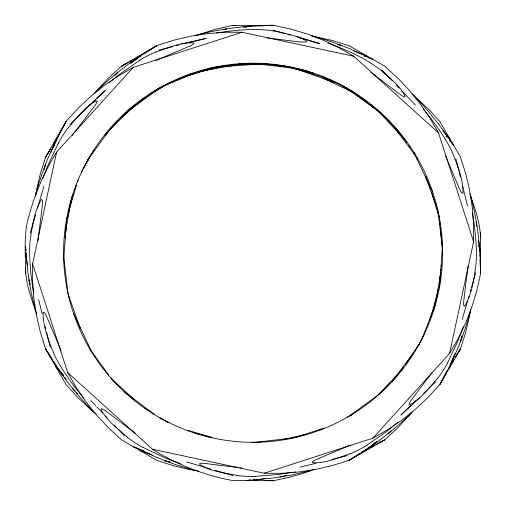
<?xml version="1.0" encoding="UTF-8"?>
<svg xmlns="http://www.w3.org/2000/svg" width="506" height="506" viewBox="0 0 506 506"><rect width="100%" height="100%" fill="white"/><g stroke="black" fill="none" stroke-linecap="round" stroke-linejoin="round"><path stroke-width="0.76" d="M473.597 241.672L438.519 132.914L353.764 56.261L242.032 32.258L133.274 67.336L56.621 152.091L32.618 263.816L67.696 372.58L152.451 449.233L264.176 473.236L372.941 438.158L449.594 353.403L473.597 241.672L473.616 224.632L472.307 207.53L469.663 190.452L465.684 173.52L460.371 156.835L439.878 121.554L428.051 108.638L412.89 94.799M32.618 263.816L32.555 280.919L33.82 298.091L36.426 315.232L40.372 332.233L45.66 348.988L66.109 384.623L77.949 397.608L90.663 409.569L96.191 414.009M63.724 255.315L63.661 259.983L66.817 217.782M442.383 251.855L442.421 244.442M25.553 267.421C25.452 283.461 31.555 299.052 36.786 314.055M480.453 237.978C480.377 222.792 474.641 208.023 469.802 193.76M25.534 270.476L25.382 273.556C25.926 254.056 23.023 234.164 29.19 215.271C35.161 192.995 44.383 171.648 56.621 152.091M480.453 235.688L480.605 232.621L480.63 273.379L476.873 290.482L471.839 307.123L465.577 323.214L458.139 338.672L449.594 353.403M439.391 287.712L442.472 245.625M65.015 237.807L66.881 222.387M439.195 283.834L441.017 268.945M441.308 266.592L441.498 265.024M37.944 240.894L42.289 205.955L42.63 200.515L41.505 199.383C33.763 212.242 31.973 227.883 29.93 242.513C28.912 259.477 30.866 276.453 33.706 293.151M468.044 266.093L463.869 299.609L463.521 305.055L464.641 306.206C472.338 293.404 474.09 277.832 476.121 263.265C477.095 247.333 475.311 231.406 472.825 215.682M35.553 196.227L36.381 190.775L40.341 173.773L45.641 157.005L66.134 121.377L77.981 108.392L90.707 96.437L104.223 85.577L118.448 75.862L133.274 67.336M470.58 309.343L469.625 315.548L465.653 332.48L460.346 349.165L439.897 384.446L428.082 397.362L415.382 409.246L401.897 420.037L387.722 429.689L372.941 438.158M435.065 305.807L440.454 275.081M65.559 231.274L71.144 199.68M67.494 218.137L72.978 194.582M433.028 311.348L438.5 287.914M462.041 336.079L460.422 342.024L462.06 336.041M462.187 319.457L467.443 301.374M468.322 298.357L468.98 296.099M470.289 291.576L470.947 289.318M471.39 287.806L475.767 272.74M30.284 233.026L35.584 214.867M37.564 208.055L43.965 186.113M69.031 209.845L76.488 185.209M35.54 194.728C42.548 169.086 52.852 144.406 66.134 121.377L60.151 133.059M429.518 320.709L436.963 296.2M470.46 311.266C463.452 336.851 453.161 361.474 439.897 384.446L447.272 370.082M71.65 198.2L72.782 194.506M433.225 311.424L434.357 307.737M42.985 178.118L48.121 164.918L58.298 143.324M463.515 326.383L457.898 340.955L447.734 362.498M51.093 152.319L55.869 139.188L56.862 137.999M454.9 353.719L450.125 366.812L449.119 368.014M454.875 353.802L450.125 366.812L449.132 367.995M52.548 148.815L58.456 135.526M453.433 357.211L452.617 359.361L453.477 357.173M52.516 148.802L54.869 143.362L53.13 147.594M421.877 339.014L435.28 304.985M451.137 362.555L452.876 358.349M81.592 172.249L82.554 170.142M424.426 333.618L419.923 342.739M82.124 170.92L83.009 169.105M423.705 335.301L416.976 347.888M83.307 168.498L89.524 157.062M83.199 168.738L88.607 158.618M55.224 142.679L55.926 141.307M57.684 137.866L59.449 134.432M450.081 364.611L450.783 363.238M86.678 162.42L90.568 155.658M418.38 345.547L419.613 343.302M87.336 160.997L88.101 159.637M88.48 158.954L89.126 157.853M50.866 148.511L45.641 157.005L49.822 150.522M453.11 360.904L453.914 359.602M455.122 357.647L460.346 349.165L456.583 354.978M406.28 363.333L419.714 343.176M89.606 157.271L111.396 127.468M399.753 372.005L403.004 367.584M405.325 364.428L410.436 357.476M411.365 356.218L413.687 353.055M392.371 381.315L413.516 353.011M414.926 351.126L415.862 349.867M72.276 135.488L73.572 133.767M74.875 132.047L95.811 104.268L97.228 101.099L96.551 100.751C84.926 106.583 77.013 117.93 68.531 127.455M432.149 372.365L410.353 401.296L408.924 404.477L409.588 404.832C421.182 399.082 429.063 387.767 437.526 378.311M95.122 92.668L108.512 78.076L121.459 66.204L156.936 45.559L173.672 40.221L190.654 36.223L207.783 33.56L224.942 32.245L242.032 32.258M411.871 412.441L397.482 428.177L384.528 439.973L349.096 460.264L332.385 465.533L315.434 469.46L298.344 472.054L281.222 473.306L264.176 473.236M105.071 135.235L126.772 111.446M379.443 394.047L401.6 369.772M110.827 128.328L129.391 109.701M115.096 75.046L117.835 72.314L115.058 75.071M376.116 396.717L390.619 382.264M390.891 431.106L388.153 433.819L390.929 431.08M70.056 124.312L86.551 108.493M89.391 105.767L91.099 104.128M92.807 102.49L95.647 99.764M96.785 98.676L105.318 90.492L86.399 107.942M411.043 405.319L400.834 415.078L419.702 397.716M413.883 402.605L416.716 399.892M423.522 393.383L426.925 390.126M428.057 389.044L435.995 381.448M93.806 93.806C112.686 75.103 133.938 58.867 156.936 45.559L146.576 52.27M412.188 412.188C393.32 430.84 372.081 447.013 349.096 460.264L360.089 453.186M127.012 111.535L129.062 109.701M115.21 123.755L138.353 102.566M127.487 111.124L129.226 109.562M129.182 109.688L129.485 109.441M128.119 110.295L129.03 109.505M127.569 110.903L129.346 109.353M129.561 109.353L130.124 108.872M109.106 82.649L119.58 74.262L139.182 60.644M398.032 422.289L386.439 431.612L366.85 445.172M130.852 108.246L131.75 107.487M130.769 62.934L139.188 55.869L140.643 55.337M130.776 108.347L131.699 107.576M377.027 441.58L366.812 450.125L365.332 450.663M131.067 107.892L132.155 106.987M375.756 442.478L372.688 444.919L375.718 442.446M372.688 444.919L375.629 442.516M124.963 113.458L144.02 98.316M134.628 105.235L136.449 103.819M130.788 63.168L131.99 62.238M134.406 60.378L138.157 57.722M372.201 445.09L367.856 448.189M374.611 443.243L377.021 441.396M128.518 110.283L145.431 97.519M146.683 96.57L150.446 93.736M129.504 110.226L155.949 90.403L150.94 93.566M127.613 110.82L157.107 89.315M349.102 416.179L376.59 396.192M136.215 58.981L130.858 63.01L143.236 53.99M142.66 99.163L143.944 98.259M139.454 56.887L141.395 55.628M143.982 53.946L145.279 53.111M145.266 97.968L164.532 85.584L156.607 90.03M361.385 452.351L363.972 450.688M365.269 449.853L366.559 449.018M152.293 92.364L155.576 90.346M349.905 415.818L352.1 414.49M153.495 91.561L155.519 90.359M156.866 89.556L158.22 88.752M347.236 417.26L348.583 416.457M349.937 415.654L351.961 414.452M350.867 415.243L352.208 414.446M156.126 90.011L158.334 88.721M159.561 88.012L161.597 86.868M161.484 87.102L163.172 86.172M128.885 62.187L121.459 66.204L126.26 63.731M130.232 61.454L131.579 60.726M132.926 59.993L134.28 59.265M162.255 86.513L163.565 85.805M371.037 447.241L375.085 445.059M376.432 444.331L384.528 439.973L379.045 442.769M160.921 87.19L163.64 85.748M166.493 84.559L168.15 83.724M160.959 87.228L192.337 73.212M177.208 79.474L179.345 78.55M155.804 60.518L191.135 45.527L193.956 43.497L193.545 42.865C180.566 42.118 168.062 48 155.962 52.01M350.354 445.04L315.023 460.036L312.196 462.079L312.6 462.724C325.529 463.559 338.021 457.702 350.095 453.755M320.102 429.986L322.24 429.101M194.936 73.187L166.771 84.502A189.541 189.541 0 0 1 173.666 81.15M195.063 35.806L215.392 29.285L232.526 25.477L273.487 25.3L290.634 29.038L307.325 34.047L323.467 40.297L338.976 47.722L353.764 56.261M313.884 469.404C300.88 474.66 287.187 477.93 273.461 480.7C259.825 480.656 246.188 480.599 232.545 480.523C204.184 475.223 176.866 464.622 152.451 449.233M184.431 76.292L186.297 75.584M193.134 73.756L198.289 72.029M179.541 78.398L211.204 67.893M295.004 437.595L324.283 427.962M180.775 77.892L216.53 66.963L209.003 68.702M197.821 71.751L201.527 70.638M187.789 75.299L191.546 74.186M193.045 73.743L198.301 72.181M199.807 71.738L205.063 70.182M197.852 72.231L205.411 70.176M206.922 69.765L209.193 69.151M279.666 477.183L286.466 475.412M158.852 50.056L172.616 46.66M176.442 45.711L178.732 45.148M188.675 42.694L193.26 41.562M194.791 41.182L206.258 38.355L181.173 44.028M201.211 71.213L203.494 70.65M205.012 70.277L209.573 69.145M299.894 467.215L315.915 463.319M331.942 459.423L347.198 455.71M199.921 71.757L224.177 66.039M194.728 35.54C220.414 28.772 246.922 25.332 273.487 25.3L268.869 25.54M283.347 439.524L306.073 434.281M311.266 470.46L291.905 474.938L272.279 478.119L252.469 479.985M292.474 472.389L279.23 474.388L255.467 476.336M293.935 472.117L295.403 471.839M243.101 27.134L253 25.376M202.286 70.897L238.421 64.471M253 480.624L265.353 478.467M216.423 32.998C234.449 30.316 252.848 28.07 271.026 30.6C287.712 33.08 303.676 38.779 319.748 43.674L298.584 37.564M217.194 67.298L233.355 65.002M234.892 64.781L236.428 64.559M238.737 64.23L240.28 64.015L238.699 64.211M245.081 27.084L246.586 26.881M222.235 66.375L224.588 66.065M226.157 65.862L228.51 65.552M230.856 65.242L232.425 65.04M234.778 64.73L236.346 64.521M235.258 64.768L237.605 64.464M212.337 67.766L249.977 63.231M219.838 66.729L233.74 65.065M235.284 64.882L245.321 63.68M256.238 442.263L291.45 438.114M293.012 437.924L294.581 437.741M222.185 66.185L223.728 66.008M230.685 65.211L232.229 65.034M235.322 64.679L236.865 64.502M246.726 26.786L245.309 26.926L246.827 26.78M222.526 66.172L224.076 66.02M226.403 65.799L249.635 63.56M252.127 26.268L248.851 26.578L251.931 26.42M254.309 26.059L257.427 25.762M226.656 66.337L261.975 63.876M258.857 26.059L265.017 25.736M244.771 63.75L261.855 63.737M244.151 63.592L246.707 63.49M247.984 63.452L250.559 63.389M258.68 442.377L252.279 442.453M240.73 64.06L260.192 63.8M254.398 442.491L259.072 442.427M247.402 63.383L251.185 63.339M251.918 442.307L258.73 442.225M235.594 25.559L232.526 25.477L234.063 25.547M265.03 480.453L273.461 480.7L268.844 480.46M261.646 63.516L263.133 63.573M260.546 63.509L262.652 63.598M264.632 64.022L268.294 64.275M271.267 64.54L273.101 64.717M273 64.509L273.657 64.585M258.528 64.041L294.612 68.373M267.117 37.912L299.04 41.884L306.339 42.099L306.611 41.441L305.618 40.429L303.429 39.158L296.244 36.381M239.053 467.652L203.096 463.237L199.63 463.597L199.661 464.363C210.445 471.567 224.209 472.749 236.65 475.374M240.476 467.829L241.906 468.006M275.599 65.002L278.142 65.318M265.751 64.009L287.939 66.843M279.413 65.495L280.678 65.672M311.506 35.958L332.353 40.474L349.07 45.736L384.547 66.027L397.514 77.823L409.449 90.504L420.296 103.97L429.999 118.138L438.519 132.914M198.396 470.991L190.617 469.783L173.64 465.779L156.917 460.441L121.484 439.796L108.543 427.924L96.64 415.179L85.83 401.644L76.166 387.413L67.696 372.58M283.208 66.058L285.08 66.368M283.942 66.001L285.34 66.235M286.314 66.583L287.534 66.805M284.979 66.273L283.442 65.976L313.663 73.459L302.601 70.037M288.825 67.013L290.368 67.311M288.736 67.032L289.925 67.26M296.579 68.62L301.848 69.86M195.367 433.225L211.989 437.393M291.709 67.633L293.948 68.221M295.441 68.614L301.412 70.189M202.343 435.268L204.582 435.862M337.483 44.439L341.948 45.641L337.432 44.414M301.418 69.657L303.556 70.233M304.985 70.619L307.123 71.194M169.997 462.13L164.039 460.492L170.819 462.364M272.886 30.139L284.979 33.63M288.003 34.509L290.267 35.161M186.404 461.896L205.259 467.43M206.771 467.873L210.54 468.98M215.069 470.308L233.171 475.621M290.956 67.488L323.732 77.336M311.266 35.54L330.285 41.302L348.893 48.323L367.002 56.577M187.492 430.157L211.312 437.443M194.728 470.46L175.715 464.653L157.119 457.588L139.017 449.296M180.984 463.958L164.988 457.829L143.426 447.627M295.675 68.683L334.732 82.573M328.078 43.042C346.49 49.936 364.984 57.741 380.544 70.005C389.076 78.24 400.423 85.457 405.078 96.671L404.357 96.937L402.833 96.285L397.83 92.737L370.892 72.371M353.694 51.119L366.812 55.869M152.3 454.926L139.188 450.125L150.971 454.439M367.666 57.203L372.694 59.24L367.666 57.197M144.805 451.396L142.648 450.517L144.798 451.403M329.748 79.714L330.209 79.916M322.714 77.013L332.689 81.422M329.918 79.777L330.31 79.954M331.588 80.562L345.649 87.557M322.961 78.076L352.524 92.098M335.554 82.162L347.489 88.518M166.544 421.447L168.751 422.561M168.814 422.744L164.323 420.429M165.892 421.106L159.301 417.456M160.383 418.279L163.191 419.828M345.769 87.816L347.129 88.575M342.423 86.292L351.904 91.624M346.205 87.867L348.425 89.132M343.176 86.286L367.312 102.263M350.304 90.764L377.495 110.662M364.08 99.79L365.307 100.7M370.202 104.331L371.429 105.242M352.024 91.409L381.676 113.477M124.533 392.011L154.115 414.193M135.216 433.155L104.565 410.05L101.383 408.633L101.029 409.31C106.785 420.954 118.119 428.879 127.601 437.38M369.69 104.293L381.632 114.356M111.807 379.083L134.356 399.734M387.925 119.909L389.595 121.51M377.229 110.295L390.632 123.262M393.984 126.506L397.621 130.504M392.283 80.498L381.594 69.91L385.408 73.876M76.615 392.656L77.709 393.763M382.751 115.343L397.368 130.396M110.801 377.754L118.379 385.585M393.434 125.994L399.335 132.623M387.59 76.14L389.765 78.405M396.306 85.204L399.025 88.038M401.751 90.865L415.369 105.027M90.783 400.543L95.672 405.673M96.754 406.811L102.731 413.073M105.45 415.919L107.076 417.627M114.141 425.034L117.398 428.449M118.486 429.588L124.463 435.849M412.188 93.806L425.774 108.303L438.36 123.679L449.91 139.877M93.806 412.188C75.135 393.288 58.936 372.011 45.66 348.988L52.763 360.019M379.905 112.547L405.243 140.276M423.307 109.049C433.908 121.908 443.933 135.393 451.415 150.333C456.962 163.957 463.237 178.321 463.003 193.267L461.466 192.83L459.043 187.935L445.622 156.171M83.673 397.982C72.668 384.788 62.339 370.866 54.629 355.452C49.101 341.759 42.839 327.325 43.143 312.322L44.692 312.74L47.115 317.623L61.099 350.715M443.148 130.89L450.125 139.188L443.073 130.782M63.345 375.737L55.869 366.812L55.331 365.332L55.869 366.812L63.288 375.673M64.768 377.451L66.254 379.222M398.108 131.073L399.468 132.711M399.765 133.154L400.632 134.21M63.509 375.743L61.068 372.675L63.547 375.711M61.068 372.675L63.497 375.654M446.374 135.874L447.329 137.094L446.387 135.861M60.878 372.169L57.773 367.805M62.731 374.585L63.655 375.794M395.129 128.473L415.818 156.139M401.271 135.127L402.181 136.348M405.825 141.237L406.735 142.464M89.676 348.742L108.809 375.117M408.861 145.424L410.221 147.354M53.598 361.316L56.938 366.508M413.44 152.382L414.231 153.634M414.256 153.286L415.584 155.475M90.176 349.716L91.371 351.727M415.976 156.348L416.773 157.682M413.883 152.565L416.172 156.626M90.34 349.659L91.478 351.695M416.185 156.797L417.298 158.776M413.838 152.591L432.643 191.983M73.572 313.511L91.624 351.607M425.559 176.379L430.454 188.643M425.552 176.24L437.956 210.844M68.253 294.644L80.334 328.609M431.542 191.976L439.006 216.486L435.242 202.324M475.918 221.868L477.107 226.391M67.595 291.671L68.19 293.916M68.588 295.409L69.771 299.894M30.063 284.233L28.88 279.742L30.069 284.283M455.855 158.707L458.86 170.901M459.239 172.426L460.365 177.005M462.807 186.91L463.369 189.2M463.749 190.724L467.506 205.967M38.646 299.603L42.188 314.144M45.167 326.389L45.73 328.685M46.66 332.512L50.202 347.053M470.46 194.734C477.196 220.388 480.611 246.858 480.63 273.379L480.434 269.54M35.54 311.266L31.037 291.88L27.843 272.234L25.964 252.393M472.307 212.754L472.718 214.942M478.448 240.654L480.624 253M25.37 253L27.539 265.365M478.366 240.647L478.6 242.197M478.885 245.049L479.188 247.301M439.297 218.775L439.499 220.306M439.796 222.596L439.992 224.126M438.196 212.855L442.623 249.616M63.592 255.878L67.848 291.962M439.796 223.026L439.954 224.594M440.264 227.738L440.505 230.097M440.656 231.672L442.459 249.755M479.201 246.808L479.062 245.296L479.258 247.402M479.416 249.078L479.682 251.925M479.916 254.366L480.2 257.39M479.429 249.572L479.543 251.88M479.928 259.559L480.32 267.238M442.32 244.183L442.497 249.249M442.345 244.069L442.497 248.535M442.276 243.879L442.51 249.806M63.49 255.865L63.636 259.565M63.604 259.869L63.503 256.017M63.49 256.94L63.579 259.92M63.541 257.086A189.541 189.541 0 0 1 63.516 255.543M75.331 187.359A189.541 189.541 0 0 1 76.159 185.171M77.304 182.261A189.541 189.541 0 0 1 78.196 180.098M86.57 162.647A189.541 189.541 0 0 1 91.965 153.369M93.18 151.439A189.541 189.541 0 0 1 94.002 150.162M105.223 134.628A189.541 189.541 0 0 1 108.682 130.44M114.938 123.451A189.541 189.541 0 0 1 116.026 122.3M155.924 90.504A189.541 189.541 0 0 1 166.088 84.856M260.071 63.864A189.541 189.541 0 0 1 263.19 64.003M289.571 67.285A189.541 189.541 0 0 1 291.108 67.595M292.645 67.912A189.541 189.541 0 0 1 294.176 68.247M295.706 68.595A189.541 189.541 0 0 1 299.514 69.518M350.342 90.612A189.541 189.541 0 0 1 354.87 93.408M375.281 108.417A189.541 189.541 0 0 1 377.046 109.928M384.01 116.26A189.541 189.541 0 0 1 385.711 117.904M416.596 157.486A189.541 189.541 0 0 1 417.76 159.504M442.396 244.822A189.541 189.541 0 0 1 442.579 252.545M139.163 60.518A108.512 65.805 -49.3 0 1 155.968 51.884M58.222 143.223A108.512 65.894 -79.3 0 1 68.474 127.341M143.324 447.709A108.063 65.748 10.7 0 1 127.48 437.437M255.416 476.462A107.898 65.603 -19.3 0 1 236.58 475.482M366.869 445.312A107.803 65.464 -49.3 0 1 350.082 453.888M447.816 362.612A107.803 65.375 -79.3 0 1 437.582 378.431M45.565 164.108L44.148 169.339L45.565 164.108M226.321 28.956L224.082 29.55L226.321 28.956M250.818 479.96L246.213 480.592L250.818 479.966M254.663 479.435L253.126 479.644L254.663 479.441M365.509 56.33L364.067 55.749L365.509 56.318M141.212 449.929L133.306 446.703L141.212 449.935M74.964 390.974L72.244 388.222L74.977 390.993M453.528 145.039L449.233 139.542L453.528 145.039M26.015 250.799L25.376 246.175L26.008 250.793M26.546 254.644L26.337 253.108L26.54 254.644M144.697 408.222A189.541 189.541 0 0 0 441.959 268.895A189.541 189.541 0 0 0 172.666 81.124A189.541 189.541 0 0 0 144.697 408.222"/></g></svg>
